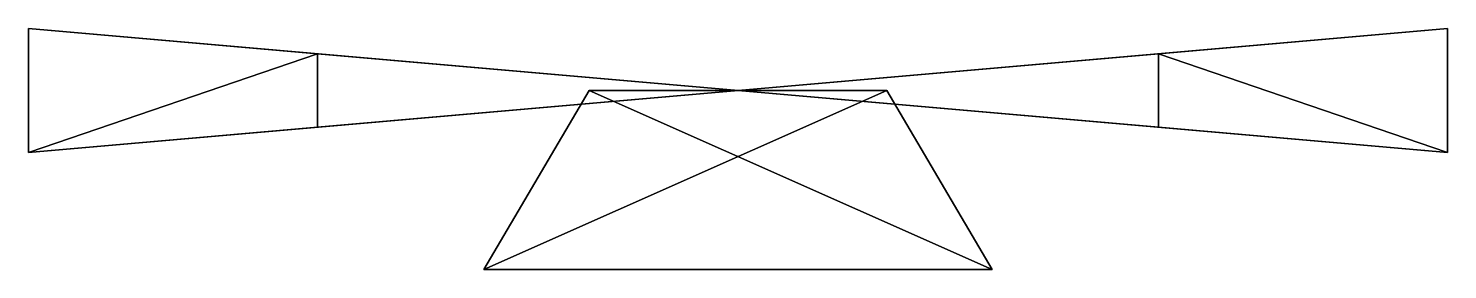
# Model space of a CAD drawing. Header units: metres. Extents: x -2.38 to 2.38, y -0.6 to 0.21.
import ezdxf

# ---------------------------------------------------------------- set-up
doc = ezdxf.new("R2010")
doc.units = ezdxf.units.M

msp = doc.modelspace()

# ---------------------------------------------------------------- linework, layer by layer
at = {"layer": 'blades'}
for points in [[(0, 0, -1.414222), (0, 0, -1.414222), (0, 0, -2.3865), (-1.408825, 0.123257, 0), (-2.377393, 0.207996, 0), (0, 0, 1.414222), (0, 0, 2.3865), (0, 0, 2.386499)], [(0, 0, 2.386499), (0, 0, 2.3865), (0, 0, 1.414222), (-2.3774, -0.207918, 0), (-1.408829, -0.12321, 0), (0, 0, -2.3865), (0, 0, -1.414222), (0, 0, -1.414222)]]:
    msp.add_polyline3d(points, close=True, dxfattribs=at)
for points in [[(-1.408825, 0.123257), (-2.3774, -0.207918), (-2.377393, 0.207996)], [(-2.377393, 0.207996), (-2.3774, -0.207918), (0, 0, 1.414222)], [(0, 0, 2.386499), (1.40883, 0.12321), (2.3774, 0.207918), (0, 0, -1.414222)], [(0, 0, -1.414222), (2.3774, 0.207918), (2.377393, -0.207996)], [(2.377393, -0.207996), (2.3774, 0.207918), (1.40883, 0.12321)], [(-1.408825, 0.123257), (-1.408829, -0.12321), (-2.3774, -0.207918)], [(0, 0, -2.3865), (-1.408829, -0.12321), (-1.408825, 0.123257)], [(1.408825, -0.123257), (1.40883, 0.12321), (0, 0, 2.3865)], [(2.377393, -0.207996), (1.40883, 0.12321), (1.408825, -0.123257)], [(0, 0, -1.414222), (2.377393, -0.207996), (1.408825, -0.123257), (0, 0, 2.386499)]]:
    msp.add_3dface(points, dxfattribs=at)
at = {"layer": 'Roctor.model'}
for points in [[(0.498506, 0, 0.498506), (-0.85205, -0.6, 0.85205), (0.85205, -0.6, 0.85205)], [(0.498506, 0, 0.498506), (-0.498506, 0, 0.498506), (-0.85205, -0.6, 0.85205)], [(-0.498506, 0, 0.498506), (-0.85205, -0.6, -0.85205), (-0.85205, -0.6, 0.85205)], [(-0.498506, 0, 0.498506), (-0.498506, 0, -0.498506), (-0.85205, -0.6, -0.85205)], [(-0.498506, 0, -0.498506), (0.85205, -0.6, -0.85205), (-0.85205, -0.6, -0.85205)], [(-0.498506, 0, -0.498506), (0.498506, 0, -0.498506), (0.85205, -0.6, -0.85205)], [(0.498506, 0, -0.498506), (0.85205, -0.6, 0.85205), (0.85205, -0.6, -0.85205)], [(0.498506, 0, -0.498506), (0.498506, 0, 0.498506), (0.85205, -0.6, 0.85205)], [(0.85205, -0.6, 0.85205), (-0.85205, -0.6, 0.85205), (-0.85205, -0.6, -0.85205), (0.85205, -0.6, -0.85205)]]:
    msp.add_3dface(points, dxfattribs=at)

doc.saveas('drawing.dxf')
